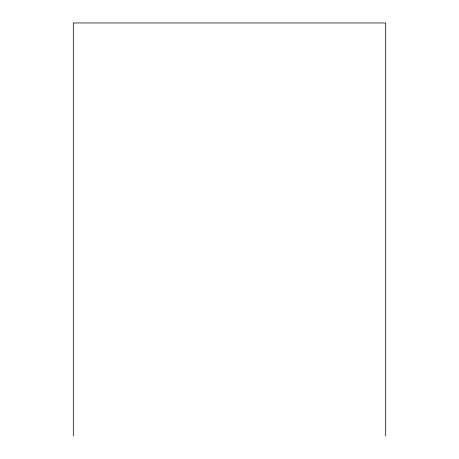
<?xml version="1.0" encoding="UTF-8"?>
<svg xmlns="http://www.w3.org/2000/svg" width="459" height="459" viewBox="0 0 459 459"><rect width="100%" height="100%" fill="white"/><g stroke="black" fill="none" stroke-linecap="round" stroke-linejoin="round"><path stroke-width="0.69" d="M385.686 436.05L385.686 22.95L73.314 22.95L73.314 436.05"/></g></svg>
